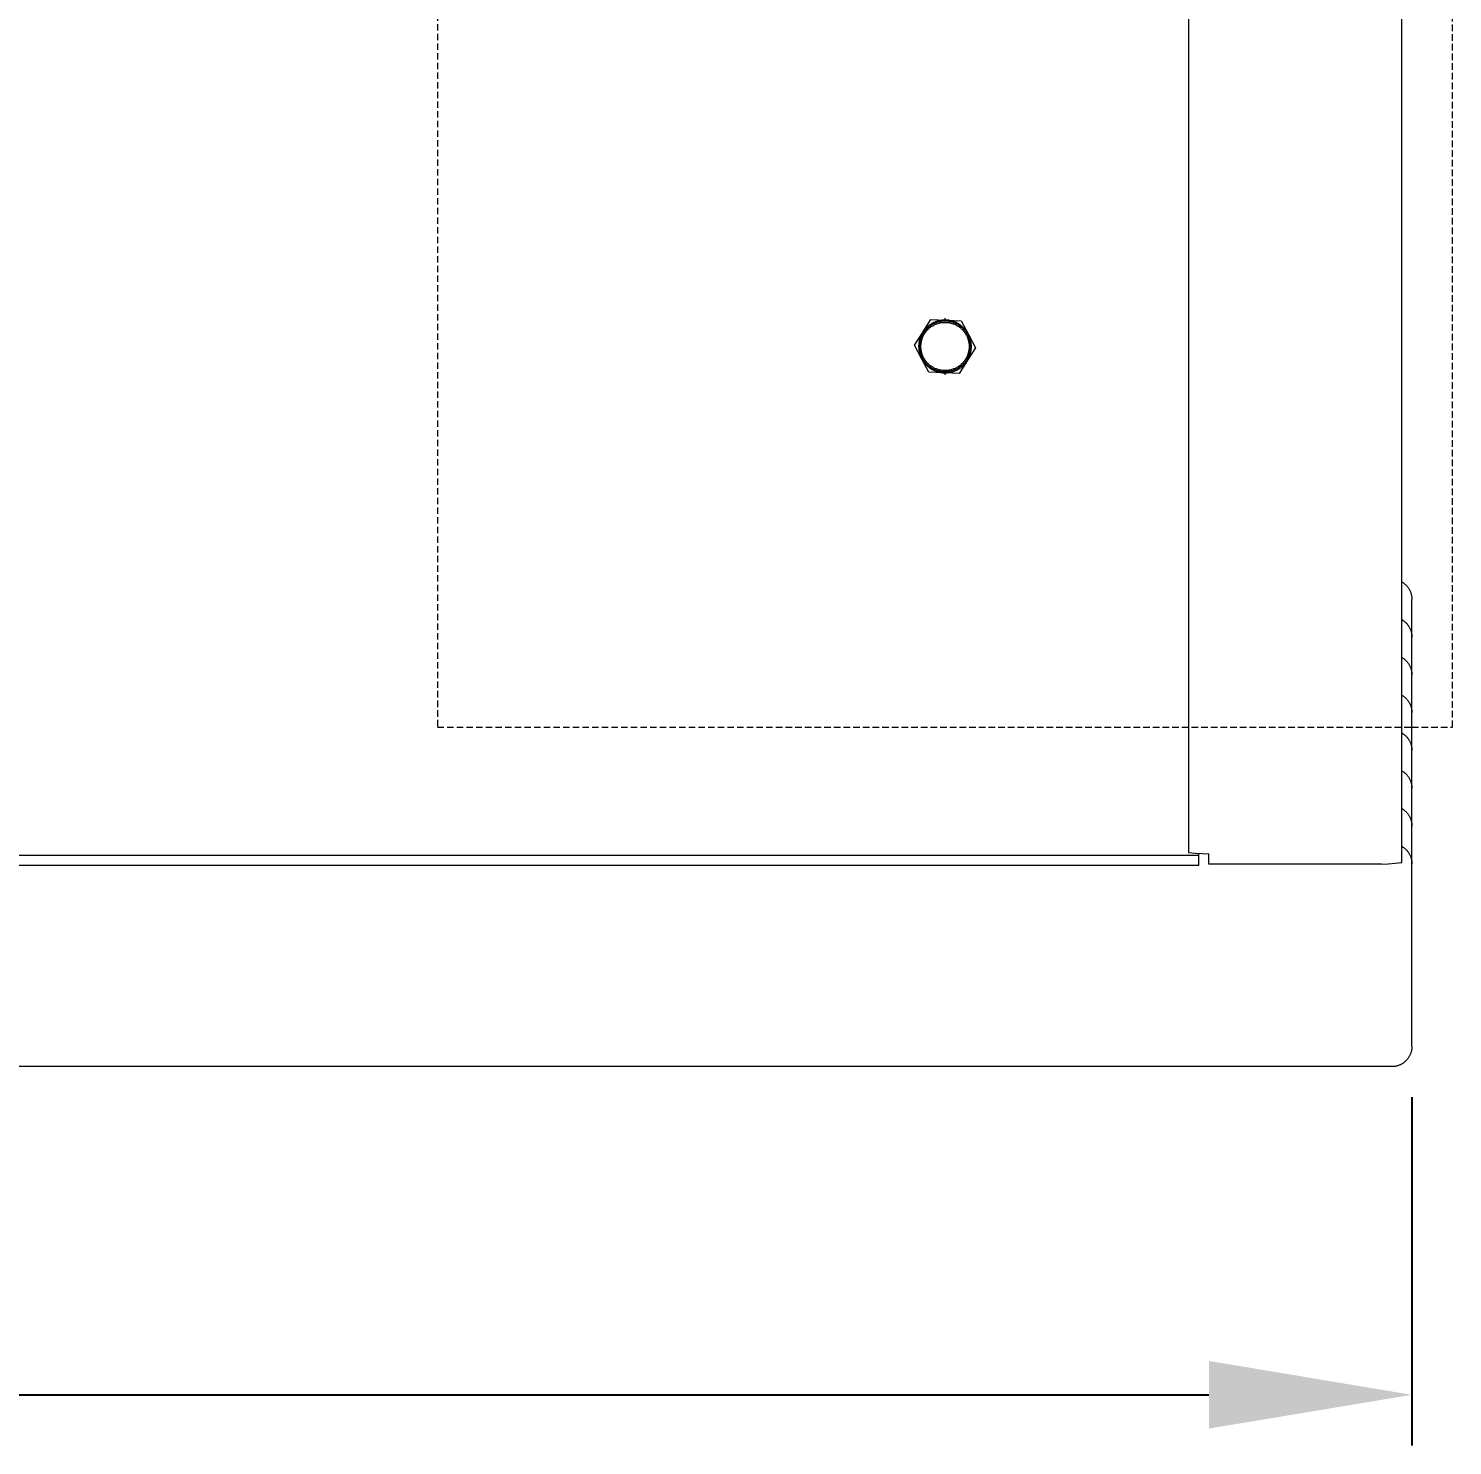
# Model space of a CAD drawing. Header units: millimetres. Extents: x -119 to 3638, y -51 to 1798.
# Drawn here: x 722.6 to 1003.2, y -51.4 to 227.8 of the extents above; entities that cross this region are included whole.
import ezdxf

# ---------------------------------------------------------------- set-up
doc = ezdxf.new("R2010")
doc.units = ezdxf.units.MM
doc.linetypes.add('HIDDEN', pattern=[1.905, 1.27, -0.635])
for name, color, linetype, lineweight in [('ZANO_R', 7, 'Continuous', 0), ('ZANO_R_przerywana', 7, 'HIDDEN', 0), ('ZANO_W', 1, 'Continuous', 0)]:
    doc.layers.add(name, color=color, linetype=linetype, lineweight=lineweight)
doc.styles.add('Arial', font='arial.ttf')
doc.styles.get("Standard").update_dxf_attribs({"font": 'ARIALUNI.TTF'})
doc.dimstyles.new('pl i ang', dxfattribs={"dimtxt": 50, "dimasz": 50, "dimexe": 1.25, "dimexo": 0.625, "dimgap": 10, "dimtad": 1, "dimtoh": 1, "dimtxsty": 'Standard', "dimcen": 2.5, "dimclrd": 1, "dimclre": 1, "dimclrt": 1, "dimadec": 0, "dimazin": 0, "dimtfac": 1, "dimtmove": 0, "dimatfit": 3, "dimfxl": 1, "dimarcsym": 1})

# ---------------------------------------------------------------- blocks, each defined once
blk = doc.blocks.new('*D389')
at = {"layer": 'ZANO_W', "color": 1, "lineweight": -2}
for p, q in [((-4.79, 17.22), (-4.79, -51.45)), ((995.21, 17.22), (995.21, -51.45)), ((35.21, -41.45), (955.21, -41.45))]:
    blk.add_line(p, q, dxfattribs=at)
at = {"layer": 'ZANO_W', "color": 1}
for points in [[(35.21, -34.78), (35.21, -48.11), (-4.79, -41.45)], [(955.21, -48.11), (955.21, -34.78), (995.21, -41.45)]]:
    blk.add_solid(points, dxfattribs=at)
at = {"layer": 'ZANO_W', "color": 1, "insert": (495.21, -11.02), "char_height": 40, "attachment_point": 5, "style": 'Arial'}
blk.add_mtext('1000', dxfattribs=at)

msp = doc.modelspace()

# ---------------------------------------------------------------- linework, layer by layer
at = {"layer": 'ZANO_R'}
for p, q in [((993.21, 63.42), (993.21, 466.88)), ((951.21, 464.88), (951.21, 65.42)), ((898.86, 167.99), (900.42, 170.46)), ((899.23, 168.49), (899.12, 168.36)), ((899.34, 168.62), (899.23, 168.49)), ((899.39, 168.37), (899.28, 168.24)), ((899.46, 168.75), (899.34, 168.62)), ((899.5, 168.5), (899.39, 168.37)), ((899.59, 168.88), (899.46, 168.75)), ((899.62, 168.62), (899.5, 168.5)), ((899.72, 169), (899.59, 168.88)), ((899.74, 168.74), (899.62, 168.62)), ((899.66, 168.3), (899.77, 168.42)), ((899.66, 168.3), (899.77, 168.42)), ((899.85, 169.11), (899.72, 169)), ((899.86, 168.86), (899.74, 168.74)), ((899.77, 168.42), (899.88, 168.53)), ((899.77, 168.42), (899.88, 168.53)), ((899.98, 169.22), (899.85, 169.11)), ((899.99, 168.97), (899.86, 168.86)), ((899.88, 168.53), (900, 168.65)), ((899.88, 168.53), (900, 168.65)), ((900.12, 169.33), (899.98, 169.22)), ((900.12, 169.08), (899.99, 168.97)), ((900, 168.65), (900.12, 168.76)), ((900, 168.65), (900.12, 168.76)), ((900.27, 169.43), (900.12, 169.33)), ((900.26, 169.18), (900.12, 169.08)), ((900.12, 168.76), (900.25, 168.86)), ((900.12, 168.76), (900.25, 168.86)), ((900.25, 168.86), (900.38, 168.96)), ((900.25, 168.86), (900.38, 168.96)), ((900.4, 169.28), (900.26, 169.18)), ((900.41, 169.53), (900.27, 169.43)), ((900.38, 168.96), (900.51, 169.06)), ((900.38, 168.96), (900.51, 169.06)), ((900.54, 169.37), (900.4, 169.28)), ((900.56, 169.62), (900.41, 169.53)), ((900.42, 170.46), (903.34, 170.35)), ((900.51, 169.06), (900.65, 169.15)), ((900.51, 169.06), (900.65, 169.15)), ((900.69, 169.46), (900.54, 169.37)), ((900.72, 169.71), (900.56, 169.62)), ((900.65, 169.15), (900.79, 169.23)), ((900.65, 169.15), (900.79, 169.23)), ((900.84, 169.55), (900.69, 169.46)), ((900.87, 169.79), (900.72, 169.71)), ((900.79, 169.23), (900.93, 169.31)), ((900.79, 169.23), (900.93, 169.31)), ((900.99, 169.63), (900.84, 169.55)), ((901.03, 169.87), (900.87, 169.79)), ((900.93, 169.31), (901.08, 169.39)), ((900.93, 169.31), (901.08, 169.39)), ((901.14, 169.7), (900.99, 169.63)), ((901.19, 169.94), (901.03, 169.87)), ((901.08, 169.39), (901.22, 169.46)), ((901.08, 169.39), (901.22, 169.46)), ((901.3, 169.77), (901.14, 169.7)), ((901.35, 170), (901.19, 169.94)), ((901.22, 169.46), (901.37, 169.53)), ((901.22, 169.46), (901.37, 169.53)), ((901.46, 169.83), (901.3, 169.77)), ((901.52, 170.06), (901.35, 170)), ((901.37, 169.53), (901.53, 169.59)), ((901.37, 169.53), (901.53, 169.59)), ((901.62, 169.89), (901.46, 169.83)), ((901.68, 170.12), (901.52, 170.06)), ((901.53, 169.59), (901.68, 169.64)), ((901.53, 169.59), (901.68, 169.64)), ((901.78, 169.94), (901.62, 169.89)), ((901.85, 170.17), (901.68, 170.12)), ((901.68, 169.64), (901.84, 169.69)), ((901.68, 169.64), (901.84, 169.69)), ((901.94, 169.98), (901.78, 169.94)), ((901.84, 169.69), (901.99, 169.74)), ((901.84, 169.69), (901.99, 169.74)), ((902.02, 170.21), (901.85, 170.17)), ((902.11, 170.02), (901.94, 169.98)), ((901.99, 169.74), (902.15, 169.78)), ((901.99, 169.74), (902.15, 169.78)), ((902.2, 170.25), (902.02, 170.21)), ((902.28, 170.06), (902.11, 170.02)), ((902.15, 169.78), (902.31, 169.81)), ((902.15, 169.78), (902.31, 169.81)), ((902.37, 170.28), (902.2, 170.25)), ((902.45, 170.09), (902.28, 170.06)), ((902.31, 169.81), (902.48, 169.84)), ((902.31, 169.81), (902.48, 169.84)), ((902.54, 170.3), (902.37, 170.28)), ((902.61, 170.11), (902.45, 170.09)), ((902.48, 169.84), (902.64, 169.86)), ((902.48, 169.84), (902.64, 169.86)), ((902.72, 170.32), (902.54, 170.3)), ((902.78, 170.13), (902.61, 170.11)), ((902.64, 169.86), (902.8, 169.88)), ((902.64, 169.86), (902.8, 169.88)), ((902.89, 170.34), (902.72, 170.32)), ((902.96, 170.14), (902.78, 170.13)), ((902.8, 169.88), (902.96, 169.89)), ((902.8, 169.88), (902.96, 169.89)), ((903.07, 170.35), (902.89, 170.34)), ((903.13, 170.15), (902.96, 170.14)), ((902.96, 169.89), (903.13, 169.9)), ((902.96, 169.89), (903.13, 169.9)), ((903.24, 170.35), (903.07, 170.35)), ((903.3, 170.15), (903.13, 170.15)), ((903.13, 169.9), (903.29, 169.9)), ((903.13, 169.9), (903.29, 169.9)), ((903.21, 170.35), (903.21, 170.75)), ((903.42, 170.34), (903.24, 170.35)), ((903.29, 169.9), (903.46, 169.89)), ((903.29, 169.9), (903.46, 169.89)), ((903.47, 170.14), (903.3, 170.15)), ((903.59, 170.33), (903.42, 170.34)), ((903.46, 169.89), (903.62, 169.88)), ((903.46, 169.89), (903.62, 169.88)), ((903.64, 170.13), (903.47, 170.14)), ((903.5, 170.34), (906.42, 170.22)), ((903.77, 170.32), (903.59, 170.33)), ((903.62, 169.88), (903.78, 169.86)), ((903.62, 169.88), (903.78, 169.86)), ((903.81, 170.11), (903.64, 170.13)), ((903.94, 170.3), (903.77, 170.32)), ((903.78, 169.86), (903.95, 169.84)), ((903.78, 169.86), (903.95, 169.84)), ((903.98, 170.09), (903.81, 170.11)), ((904.12, 170.27), (903.94, 170.3)), ((903.95, 169.84), (904.11, 169.81)), ((903.95, 169.84), (904.11, 169.81)), ((904.14, 170.06), (903.98, 170.09)), ((904.11, 169.81), (904.27, 169.78)), ((904.11, 169.81), (904.27, 169.78)), ((904.29, 170.23), (904.12, 170.27)), ((904.31, 170.02), (904.14, 170.06)), ((904.27, 169.78), (904.43, 169.74)), ((904.27, 169.78), (904.43, 169.74)), ((904.46, 170.19), (904.29, 170.23)), ((904.48, 169.98), (904.31, 170.02)), ((904.43, 169.74), (904.58, 169.69)), ((904.43, 169.74), (904.58, 169.69)), ((904.63, 170.15), (904.46, 170.19)), ((904.64, 169.94), (904.48, 169.98)), ((904.58, 169.69), (904.74, 169.64)), ((904.58, 169.69), (904.74, 169.64)), ((904.8, 170.1), (904.63, 170.15)), ((904.8, 169.89), (904.64, 169.94)), ((904.74, 169.64), (904.89, 169.59)), ((904.74, 169.64), (904.89, 169.59)), ((904.96, 170.04), (904.8, 170.1)), ((904.97, 169.83), (904.8, 169.89)), ((904.89, 169.59), (905.05, 169.53)), ((904.89, 169.59), (905.05, 169.53)), ((905.13, 169.98), (904.96, 170.04)), ((905.12, 169.77), (904.97, 169.83)), ((905.05, 169.53), (905.2, 169.46)), ((905.05, 169.53), (905.2, 169.46)), ((905.28, 169.7), (905.12, 169.77)), ((905.29, 169.91), (905.13, 169.98)), ((905.2, 169.46), (905.35, 169.39)), ((905.2, 169.46), (905.35, 169.39)), ((905.44, 169.63), (905.28, 169.7)), ((905.45, 169.84), (905.29, 169.91)), ((905.35, 169.39), (905.49, 169.31)), ((905.35, 169.39), (905.49, 169.31)), ((905.59, 169.55), (905.44, 169.63)), ((905.61, 169.76), (905.45, 169.84)), ((905.49, 169.31), (905.63, 169.23)), ((905.49, 169.31), (905.63, 169.23)), ((905.74, 169.46), (905.59, 169.55)), ((905.76, 169.68), (905.61, 169.76)), ((905.63, 169.23), (905.77, 169.15)), ((905.63, 169.23), (905.77, 169.15)), ((905.88, 169.37), (905.74, 169.46)), ((905.91, 169.59), (905.76, 169.68)), ((905.77, 169.15), (905.91, 169.06)), ((905.77, 169.15), (905.91, 169.06)), ((905.88, 169.37), (906.02, 169.28)), ((906.06, 169.5), (905.91, 169.59)), ((905.91, 169.06), (906.04, 168.96)), ((905.91, 169.06), (906.04, 168.96)), ((906.02, 169.28), (906.16, 169.18)), ((906.04, 168.96), (906.17, 168.86)), ((906.04, 168.96), (906.17, 168.86)), ((906.21, 169.4), (906.06, 169.5)), ((906.16, 169.18), (906.3, 169.08)), ((906.17, 168.86), (906.3, 168.76)), ((906.17, 168.86), (906.3, 168.76)), ((906.35, 169.29), (906.21, 169.4)), ((906.3, 169.08), (906.43, 168.97)), ((906.3, 168.76), (906.42, 168.65)), ((906.3, 168.76), (906.42, 168.65)), ((906.49, 169.18), (906.35, 169.29)), ((906.42, 170.22), (907.78, 167.64)), ((906.42, 168.65), (906.54, 168.53)), ((906.42, 168.65), (906.54, 168.53)), ((906.43, 168.97), (906.56, 168.86)), ((906.62, 169.07), (906.49, 169.18)), ((906.54, 168.53), (906.66, 168.42)), ((906.54, 168.53), (906.66, 168.42)), ((906.56, 168.86), (906.69, 168.74)), ((906.75, 168.95), (906.62, 169.07)), ((906.66, 168.42), (906.77, 168.3)), ((906.66, 168.42), (906.77, 168.3)), ((906.69, 168.74), (906.81, 168.62)), ((906.88, 168.83), (906.75, 168.95)), ((906.81, 168.62), (906.92, 168.5)), ((907, 168.71), (906.88, 168.83)), ((906.92, 168.5), (907.03, 168.37)), ((907.12, 168.58), (907, 168.71)), ((907.03, 168.37), (907.14, 168.24)), ((907.23, 168.44), (907.12, 168.58)), ((907.34, 168.3), (907.23, 168.44)), ((897.21, 165.39), (898.77, 167.86)), ((898.03, 165.62), (898.02, 165.44)), ((898.05, 165.79), (898.03, 165.62)), ((898.08, 165.97), (898.05, 165.79)), ((898.11, 166.14), (898.08, 165.97)), ((898.14, 166.31), (898.11, 166.14)), ((898.18, 166.48), (898.14, 166.31)), ((898.23, 166.65), (898.18, 166.48)), ((898.23, 165.57), (898.22, 165.4)), ((898.29, 166.82), (898.23, 166.65)), ((898.25, 165.74), (898.23, 165.57)), ((898.27, 165.91), (898.25, 165.74)), ((898.3, 166.08), (898.27, 165.91)), ((898.35, 166.98), (898.29, 166.82)), ((898.33, 166.25), (898.3, 166.08)), ((898.37, 166.41), (898.33, 166.25)), ((898.41, 167.15), (898.35, 166.98)), ((898.42, 166.58), (898.37, 166.41)), ((898.48, 167.31), (898.41, 167.15)), ((898.47, 166.74), (898.42, 166.58)), ((898.53, 166.9), (898.47, 166.74)), ((898.47, 165.47), (898.49, 165.64)), ((898.47, 165.47), (898.49, 165.64)), ((898.56, 167.47), (898.48, 167.31)), ((898.49, 165.64), (898.51, 165.8)), ((898.49, 165.64), (898.51, 165.8)), ((898.51, 165.8), (898.53, 165.96)), ((898.51, 165.8), (898.53, 165.96)), ((898.59, 167.06), (898.53, 166.9)), ((898.53, 165.96), (898.56, 166.12)), ((898.53, 165.96), (898.56, 166.12)), ((898.64, 167.62), (898.56, 167.47)), ((898.56, 166.12), (898.6, 166.28)), ((898.56, 166.12), (898.6, 166.28)), ((898.66, 167.22), (898.59, 167.06)), ((898.6, 166.28), (898.64, 166.44)), ((898.6, 166.28), (898.64, 166.44)), ((898.72, 167.77), (898.64, 167.62)), ((898.64, 166.44), (898.69, 166.6)), ((898.64, 166.44), (898.69, 166.6)), ((898.73, 167.37), (898.66, 167.22)), ((898.69, 166.6), (898.74, 166.75)), ((898.69, 166.6), (898.74, 166.75)), ((898.81, 167.92), (898.72, 167.77)), ((898.81, 167.52), (898.73, 167.37)), ((898.74, 166.75), (898.8, 166.91)), ((898.74, 166.75), (898.8, 166.91)), ((898.8, 166.91), (898.86, 167.06)), ((898.8, 166.91), (898.86, 167.06)), ((898.91, 168.07), (898.81, 167.92)), ((898.89, 167.67), (898.81, 167.52)), ((898.86, 167.06), (898.93, 167.21)), ((898.86, 167.06), (898.93, 167.21)), ((898.98, 167.82), (898.89, 167.67)), ((899.01, 168.22), (898.91, 168.07)), ((898.93, 167.21), (899, 167.35)), ((898.93, 167.21), (899, 167.35)), ((899.08, 167.96), (898.98, 167.82)), ((899, 167.35), (899.08, 167.5)), ((899, 167.35), (899.08, 167.5)), ((899.12, 168.36), (899.01, 168.22)), ((899.18, 168.1), (899.08, 167.96)), ((899.08, 167.5), (899.17, 167.64)), ((899.08, 167.5), (899.17, 167.64)), ((899.17, 167.64), (899.26, 167.78)), ((899.17, 167.64), (899.26, 167.78)), ((899.28, 168.24), (899.18, 168.1)), ((899.26, 167.78), (899.35, 167.91)), ((899.26, 167.78), (899.35, 167.91)), ((899.35, 167.91), (899.45, 168.04)), ((899.35, 167.91), (899.45, 168.04)), ((899.45, 168.04), (899.55, 168.17)), ((899.45, 168.04), (899.55, 168.17)), ((899.55, 168.17), (899.66, 168.3)), ((899.55, 168.17), (899.66, 168.3)), ((906.77, 168.3), (906.87, 168.17)), ((906.77, 168.3), (906.87, 168.17)), ((906.87, 168.17), (906.97, 168.04)), ((906.87, 168.17), (906.97, 168.04)), ((906.97, 168.04), (907.07, 167.91)), ((906.97, 168.04), (907.07, 167.91)), ((907.07, 167.91), (907.17, 167.78)), ((907.07, 167.91), (907.17, 167.78)), ((907.14, 168.24), (907.25, 168.1)), ((907.17, 167.78), (907.25, 167.64)), ((907.17, 167.78), (907.25, 167.64)), ((907.25, 168.1), (907.34, 167.96)), ((907.25, 167.64), (907.34, 167.5)), ((907.25, 167.64), (907.34, 167.5)), ((907.45, 168.16), (907.34, 168.3)), ((907.34, 167.96), (907.44, 167.82)), ((907.34, 167.5), (907.42, 167.35)), ((907.34, 167.5), (907.42, 167.35)), ((907.42, 167.35), (907.49, 167.21)), ((907.42, 167.35), (907.49, 167.21)), ((907.44, 167.82), (907.53, 167.67)), ((907.55, 168.02), (907.45, 168.16)), ((907.49, 167.21), (907.56, 167.06)), ((907.49, 167.21), (907.56, 167.06)), ((907.53, 167.67), (907.61, 167.52)), ((907.64, 167.87), (907.55, 168.02)), ((907.56, 167.06), (907.62, 166.91)), ((907.56, 167.06), (907.62, 166.91)), ((907.61, 167.52), (907.69, 167.37)), ((907.62, 166.91), (907.68, 166.75)), ((907.62, 166.91), (907.68, 166.75)), ((907.73, 167.72), (907.64, 167.87)), ((907.68, 166.75), (907.73, 166.6)), ((907.68, 166.75), (907.73, 166.6)), ((907.69, 167.37), (907.76, 167.22)), ((907.81, 167.57), (907.73, 167.72)), ((907.73, 166.6), (907.78, 166.44)), ((907.73, 166.6), (907.78, 166.44)), ((907.76, 167.22), (907.83, 167.06)), ((907.78, 166.44), (907.82, 166.28)), ((907.78, 166.44), (907.82, 166.28)), ((907.89, 167.41), (907.81, 167.57)), ((907.82, 166.28), (907.86, 166.12)), ((907.82, 166.28), (907.86, 166.12)), ((907.83, 167.06), (907.89, 166.9)), ((907.85, 167.49), (909.21, 164.91)), ((907.86, 166.12), (907.89, 165.96)), ((907.86, 166.12), (907.89, 165.96)), ((907.97, 167.25), (907.89, 167.41)), ((907.89, 166.9), (907.95, 166.74)), ((907.89, 165.96), (907.92, 165.8)), ((907.89, 165.96), (907.92, 165.8)), ((907.92, 165.8), (907.94, 165.64)), ((907.92, 165.8), (907.94, 165.64)), ((907.94, 165.64), (907.95, 165.47)), ((907.94, 165.64), (907.95, 165.47)), ((907.95, 166.74), (908, 166.58)), ((908.04, 167.09), (907.97, 167.25)), ((908, 166.58), (908.05, 166.41)), ((908.1, 166.92), (908.04, 167.09)), ((908.05, 166.41), (908.09, 166.25)), ((908.09, 166.25), (908.12, 166.08)), ((908.16, 166.76), (908.1, 166.92)), ((908.12, 166.08), (908.15, 165.91)), ((908.15, 165.91), (908.17, 165.74)), ((908.21, 166.59), (908.16, 166.76)), ((908.17, 165.74), (908.19, 165.57)), ((908.19, 165.57), (908.2, 165.4)), ((908.25, 166.42), (908.21, 166.59)), ((908.29, 166.25), (908.25, 166.42)), ((908.33, 166.08), (908.29, 166.25)), ((908.36, 165.9), (908.33, 166.08)), ((908.38, 165.73), (908.36, 165.9)), ((908.39, 165.55), (908.38, 165.73)), ((908.41, 165.38), (908.39, 165.55)), ((898.57, 162.8), (897.21, 165.39)), ((898.02, 165.44), (898.01, 165.27)), ((898.01, 165.27), (898.01, 165.09)), ((898.01, 165.09), (898.02, 164.92)), ((898.02, 164.92), (898.03, 164.74)), ((898.03, 164.74), (898.04, 164.57)), ((898.04, 164.57), (898.07, 164.39)), ((898.07, 164.39), (898.09, 164.22)), ((898.09, 164.22), (898.13, 164.05)), ((898.13, 164.05), (898.17, 163.87)), ((898.17, 163.87), (898.21, 163.71)), ((898.22, 165.4), (898.21, 165.23)), ((898.21, 165.23), (898.21, 165.06)), ((898.21, 165.06), (898.22, 164.89)), ((898.21, 163.71), (898.27, 163.54)), ((898.22, 164.89), (898.23, 164.72)), ((898.23, 164.72), (898.25, 164.55)), ((898.25, 164.55), (898.27, 164.38)), ((898.27, 164.38), (898.3, 164.21)), ((898.27, 163.54), (898.32, 163.37)), ((898.3, 164.21), (898.33, 164.05)), ((898.32, 163.37), (898.39, 163.21)), ((898.33, 164.05), (898.37, 163.88)), ((898.37, 163.88), (898.42, 163.72)), ((898.39, 163.21), (898.45, 163.05)), ((898.42, 163.72), (898.47, 163.55)), ((898.45, 163.05), (898.53, 162.89)), ((898.46, 165.31), (898.47, 165.47)), ((898.46, 165.31), (898.47, 165.47)), ((898.46, 165.15), (898.46, 165.31)), ((898.46, 165.15), (898.46, 165.31)), ((898.46, 164.98), (898.46, 165.15)), ((898.46, 164.98), (898.46, 165.15)), ((898.47, 164.82), (898.46, 164.98)), ((898.47, 164.82), (898.46, 164.98)), ((898.49, 164.66), (898.47, 164.82)), ((898.49, 164.66), (898.47, 164.82)), ((898.47, 163.55), (898.53, 163.39)), ((898.51, 164.49), (898.49, 164.66)), ((898.51, 164.49), (898.49, 164.66)), ((898.53, 164.33), (898.51, 164.49)), ((898.53, 164.33), (898.51, 164.49)), ((898.56, 164.17), (898.53, 164.33)), ((898.56, 164.17), (898.53, 164.33)), ((898.53, 163.39), (898.59, 163.23)), ((898.53, 162.89), (898.61, 162.73)), ((898.6, 164.01), (898.56, 164.17)), ((898.6, 164.01), (898.56, 164.17)), ((898.59, 163.23), (898.66, 163.08)), ((898.64, 163.85), (898.6, 164.01)), ((898.64, 163.85), (898.6, 164.01)), ((898.69, 163.7), (898.64, 163.85)), ((898.69, 163.7), (898.64, 163.85)), ((898.66, 163.08), (898.73, 162.92)), ((898.74, 163.54), (898.69, 163.7)), ((898.74, 163.54), (898.69, 163.7)), ((898.73, 162.92), (898.81, 162.77)), ((898.8, 163.39), (898.74, 163.54)), ((898.8, 163.39), (898.74, 163.54)), ((898.86, 163.24), (898.8, 163.39)), ((898.86, 163.24), (898.8, 163.39)), ((898.81, 162.77), (898.89, 162.62)), ((898.93, 163.09), (898.86, 163.24)), ((898.93, 163.09), (898.86, 163.24)), ((899, 162.94), (898.93, 163.09)), ((899, 162.94), (898.93, 163.09)), ((899.08, 162.8), (899, 162.94)), ((899.08, 162.8), (899, 162.94)), ((899.17, 162.65), (899.08, 162.8)), ((899.17, 162.65), (899.08, 162.8)), ((907.34, 162.8), (907.25, 162.65)), ((907.34, 162.8), (907.25, 162.65)), ((907.42, 162.94), (907.34, 162.8)), ((907.42, 162.94), (907.34, 162.8)), ((907.49, 163.09), (907.42, 162.94)), ((907.49, 163.09), (907.42, 162.94)), ((907.56, 163.24), (907.49, 163.09)), ((907.56, 163.24), (907.49, 163.09)), ((907.61, 162.77), (907.53, 162.62)), ((907.62, 163.39), (907.56, 163.24)), ((907.62, 163.39), (907.56, 163.24)), ((907.69, 162.92), (907.61, 162.77)), ((907.68, 163.54), (907.62, 163.39)), ((907.68, 163.54), (907.62, 163.39)), ((909.21, 164.91), (907.65, 162.44)), ((907.73, 163.7), (907.68, 163.54)), ((907.73, 163.7), (907.68, 163.54)), ((907.76, 163.08), (907.69, 162.92)), ((907.78, 163.85), (907.73, 163.7)), ((907.78, 163.85), (907.73, 163.7)), ((907.83, 163.23), (907.76, 163.08)), ((907.82, 164.01), (907.78, 163.85)), ((907.82, 164.01), (907.78, 163.85)), ((907.78, 162.67), (907.86, 162.83)), ((907.86, 164.17), (907.82, 164.01)), ((907.86, 164.17), (907.82, 164.01)), ((907.89, 163.39), (907.83, 163.23)), ((907.89, 164.33), (907.86, 164.17)), ((907.89, 164.33), (907.86, 164.17)), ((907.86, 162.83), (907.94, 162.99)), ((907.92, 164.49), (907.89, 164.33)), ((907.92, 164.49), (907.89, 164.33)), ((907.95, 163.55), (907.89, 163.39)), ((907.94, 164.66), (907.92, 164.49)), ((907.94, 164.66), (907.92, 164.49)), ((907.95, 164.82), (907.94, 164.66)), ((907.95, 164.82), (907.94, 164.66)), ((907.94, 162.99), (908.01, 163.15)), ((907.95, 165.47), (907.96, 165.31)), ((907.95, 165.47), (907.96, 165.31)), ((907.96, 164.98), (907.95, 164.82)), ((907.96, 164.98), (907.95, 164.82)), ((908, 163.72), (907.95, 163.55)), ((907.96, 165.31), (907.96, 165.15)), ((907.96, 165.31), (907.96, 165.15)), ((907.96, 165.15), (907.96, 164.98)), ((907.96, 165.15), (907.96, 164.98)), ((908.05, 163.88), (908, 163.72)), ((908.01, 163.15), (908.08, 163.31)), ((908.09, 164.05), (908.05, 163.88)), ((908.08, 163.31), (908.13, 163.48)), ((908.12, 164.21), (908.09, 164.05)), ((908.15, 164.38), (908.12, 164.21)), ((908.13, 163.48), (908.19, 163.64)), ((908.17, 164.55), (908.15, 164.38)), ((908.19, 164.72), (908.17, 164.55)), ((908.2, 164.89), (908.19, 164.72)), ((908.19, 163.64), (908.24, 163.81)), ((908.2, 165.4), (908.21, 165.23)), ((908.21, 165.06), (908.2, 164.89)), ((908.21, 165.23), (908.21, 165.06)), ((908.24, 163.81), (908.28, 163.98)), ((908.28, 163.98), (908.32, 164.16)), ((908.32, 164.16), (908.35, 164.33)), ((908.35, 164.33), (908.37, 164.5)), ((908.37, 164.5), (908.39, 164.68)), ((908.39, 164.68), (908.4, 164.85)), ((908.4, 164.85), (908.41, 165.03)), ((908.41, 165.2), (908.41, 165.38)), ((908.41, 165.03), (908.41, 165.2)), ((898.61, 162.73), (898.69, 162.58)), ((900, 160.07), (898.64, 162.66)), ((898.69, 162.58), (898.78, 162.42)), ((898.78, 162.42), (898.88, 162.28)), ((898.88, 162.28), (898.97, 162.13)), ((898.89, 162.62), (898.98, 162.48)), ((898.97, 162.13), (899.08, 161.99)), ((898.98, 162.48), (899.08, 162.33)), ((899.08, 162.33), (899.18, 162.19)), ((899.08, 161.99), (899.19, 161.85)), ((899.26, 162.52), (899.17, 162.65)), ((899.26, 162.52), (899.17, 162.65)), ((899.18, 162.19), (899.28, 162.06)), ((899.19, 161.85), (899.3, 161.72)), ((899.35, 162.38), (899.26, 162.52)), ((899.35, 162.38), (899.26, 162.52)), ((899.28, 162.06), (899.39, 161.93)), ((899.3, 161.72), (899.42, 161.59)), ((899.45, 162.25), (899.35, 162.38)), ((899.45, 162.25), (899.35, 162.38)), ((899.39, 161.93), (899.5, 161.8)), ((899.42, 161.59), (899.54, 161.46)), ((899.55, 162.12), (899.45, 162.25)), ((899.55, 162.12), (899.45, 162.25)), ((899.5, 161.8), (899.61, 161.67)), ((899.54, 161.46), (899.67, 161.34)), ((899.66, 162), (899.55, 162.12)), ((899.66, 162), (899.55, 162.12)), ((899.61, 161.67), (899.74, 161.55)), ((899.77, 161.88), (899.66, 162)), ((899.77, 161.88), (899.66, 162)), ((899.67, 161.34), (899.8, 161.22)), ((899.74, 161.55), (899.86, 161.44)), ((899.88, 161.76), (899.77, 161.88)), ((899.88, 161.76), (899.77, 161.88)), ((899.8, 161.22), (899.93, 161.11)), ((899.86, 161.44), (899.99, 161.32)), ((900, 161.65), (899.88, 161.76)), ((900, 161.65), (899.88, 161.76)), ((899.93, 161.11), (900.07, 161)), ((899.99, 161.32), (900.12, 161.22)), ((900.12, 161.54), (900, 161.65)), ((900.12, 161.54), (900, 161.65)), ((902.92, 159.95), (900, 160.07)), ((900.07, 161), (900.21, 160.9)), ((900.25, 161.43), (900.12, 161.54)), ((900.25, 161.43), (900.12, 161.54)), ((900.12, 161.22), (900.26, 161.11)), ((900.21, 160.9), (900.36, 160.8)), ((900.38, 161.33), (900.25, 161.43)), ((900.38, 161.33), (900.25, 161.43)), ((900.26, 161.11), (900.4, 161.01)), ((900.36, 160.8), (900.51, 160.71)), ((900.51, 161.24), (900.38, 161.33)), ((900.51, 161.24), (900.38, 161.33)), ((900.4, 161.01), (900.54, 160.92)), ((900.65, 161.15), (900.51, 161.24)), ((900.65, 161.15), (900.51, 161.24)), ((900.51, 160.71), (900.66, 160.62)), ((900.69, 160.83), (900.54, 160.92)), ((900.79, 161.06), (900.65, 161.15)), ((900.79, 161.06), (900.65, 161.15)), ((900.66, 160.62), (900.81, 160.53)), ((900.83, 160.75), (900.69, 160.83)), ((900.93, 160.98), (900.79, 161.06)), ((900.93, 160.98), (900.79, 161.06)), ((900.81, 160.53), (900.97, 160.45)), ((900.99, 160.67), (900.83, 160.75)), ((901.08, 160.9), (900.93, 160.98)), ((901.08, 160.9), (900.93, 160.98)), ((900.97, 160.45), (901.13, 160.38)), ((901.14, 160.6), (900.99, 160.67)), ((901.22, 160.83), (901.08, 160.9)), ((901.22, 160.83), (901.08, 160.9)), ((901.13, 160.38), (901.29, 160.31)), ((901.3, 160.53), (901.14, 160.6)), ((901.37, 160.77), (901.22, 160.83)), ((901.37, 160.77), (901.22, 160.83)), ((901.29, 160.31), (901.46, 160.25)), ((901.46, 160.47), (901.3, 160.53)), ((901.53, 160.71), (901.37, 160.77)), ((901.53, 160.71), (901.37, 160.77)), ((901.62, 160.41), (901.46, 160.47)), ((901.46, 160.25), (901.62, 160.2)), ((901.68, 160.65), (901.53, 160.71)), ((901.68, 160.65), (901.53, 160.71)), ((901.78, 160.36), (901.62, 160.41)), ((901.62, 160.2), (901.79, 160.14)), ((901.84, 160.6), (901.68, 160.65)), ((901.84, 160.6), (901.68, 160.65)), ((901.94, 160.31), (901.78, 160.36)), ((901.79, 160.14), (901.96, 160.1)), ((901.99, 160.56), (901.84, 160.6)), ((901.99, 160.56), (901.84, 160.6)), ((902.11, 160.27), (901.94, 160.31)), ((901.96, 160.1), (902.13, 160.06)), ((902.15, 160.52), (901.99, 160.56)), ((902.15, 160.52), (901.99, 160.56)), ((902.28, 160.24), (902.11, 160.27)), ((902.13, 160.06), (902.3, 160.03)), ((902.31, 160.48), (902.15, 160.52)), ((902.31, 160.48), (902.15, 160.52)), ((902.44, 160.21), (902.28, 160.24)), ((902.3, 160.03), (902.48, 160)), ((902.48, 160.45), (902.31, 160.48)), ((902.48, 160.45), (902.31, 160.48)), ((902.61, 160.18), (902.44, 160.21)), ((902.64, 160.43), (902.48, 160.45)), ((902.64, 160.43), (902.48, 160.45)), ((902.48, 160), (902.65, 159.98)), ((902.78, 160.17), (902.61, 160.18)), ((902.8, 160.41), (902.64, 160.43)), ((902.8, 160.41), (902.64, 160.43)), ((902.65, 159.98), (902.83, 159.96)), ((902.95, 160.15), (902.78, 160.17)), ((902.96, 160.4), (902.8, 160.41)), ((902.96, 160.4), (902.8, 160.41)), ((902.83, 159.96), (903, 159.95)), ((903.12, 160.15), (902.95, 160.15)), ((903.13, 160.4), (902.96, 160.4)), ((903.13, 160.4), (902.96, 160.4)), ((903, 159.95), (903.18, 159.95)), ((906, 159.83), (903.08, 159.95)), ((903.3, 160.15), (903.12, 160.15)), ((903.29, 160.4), (903.13, 160.4)), ((903.29, 160.4), (903.13, 160.4)), ((903.18, 159.95), (903.35, 159.95)), ((903.21, 159.55), (903.21, 159.94)), ((903.46, 160.4), (903.29, 160.4)), ((903.46, 160.4), (903.29, 160.4)), ((903.47, 160.15), (903.3, 160.15)), ((903.35, 159.95), (903.53, 159.96)), ((903.62, 160.41), (903.46, 160.4)), ((903.62, 160.41), (903.46, 160.4)), ((903.64, 160.17), (903.47, 160.15)), ((903.53, 159.96), (903.7, 159.97)), ((903.78, 160.43), (903.62, 160.41)), ((903.78, 160.43), (903.62, 160.41)), ((903.81, 160.18), (903.64, 160.17)), ((903.7, 159.97), (903.88, 159.99)), ((903.95, 160.45), (903.78, 160.43)), ((903.95, 160.45), (903.78, 160.43)), ((903.98, 160.21), (903.81, 160.18)), ((903.88, 159.99), (904.05, 160.02)), ((904.11, 160.48), (903.95, 160.45)), ((904.11, 160.48), (903.95, 160.45)), ((904.14, 160.24), (903.98, 160.21)), ((904.05, 160.02), (904.23, 160.05)), ((904.27, 160.52), (904.11, 160.48)), ((904.27, 160.52), (904.11, 160.48)), ((904.31, 160.27), (904.14, 160.24)), ((904.23, 160.05), (904.4, 160.08)), ((904.43, 160.56), (904.27, 160.52)), ((904.43, 160.56), (904.27, 160.52)), ((904.48, 160.31), (904.31, 160.27)), ((904.4, 160.08), (904.57, 160.13)), ((904.58, 160.6), (904.43, 160.56)), ((904.58, 160.6), (904.43, 160.56)), ((904.64, 160.36), (904.48, 160.31)), ((904.57, 160.13), (904.74, 160.18)), ((904.74, 160.65), (904.58, 160.6)), ((904.74, 160.65), (904.58, 160.6)), ((904.8, 160.41), (904.64, 160.36)), ((904.89, 160.71), (904.74, 160.65)), ((904.89, 160.71), (904.74, 160.65)), ((904.74, 160.18), (904.9, 160.23)), ((904.96, 160.47), (904.8, 160.41)), ((905.05, 160.77), (904.89, 160.71)), ((905.05, 160.77), (904.89, 160.71)), ((904.9, 160.23), (905.07, 160.29)), ((905.12, 160.53), (904.96, 160.47)), ((905.2, 160.83), (905.05, 160.77)), ((905.2, 160.83), (905.05, 160.77)), ((905.07, 160.29), (905.23, 160.36)), ((905.28, 160.6), (905.12, 160.53)), ((905.35, 160.9), (905.2, 160.83)), ((905.35, 160.9), (905.2, 160.83)), ((905.23, 160.36), (905.39, 160.43)), ((905.43, 160.67), (905.28, 160.6)), ((905.49, 160.98), (905.35, 160.9)), ((905.49, 160.98), (905.35, 160.9)), ((905.39, 160.43), (905.55, 160.5)), ((905.59, 160.75), (905.43, 160.67)), ((905.63, 161.06), (905.49, 160.98)), ((905.63, 161.06), (905.49, 160.98)), ((905.55, 160.5), (905.71, 160.59)), ((905.73, 160.83), (905.59, 160.75)), ((905.77, 161.15), (905.63, 161.06)), ((905.77, 161.15), (905.63, 161.06)), ((905.71, 160.59), (905.86, 160.67)), ((905.88, 160.92), (905.73, 160.83)), ((905.91, 161.24), (905.77, 161.15)), ((905.91, 161.24), (905.77, 161.15)), ((905.86, 160.67), (906.01, 160.76)), ((906.02, 161.01), (905.88, 160.92)), ((906.04, 161.33), (905.91, 161.24)), ((906.04, 161.33), (905.91, 161.24)), ((907.56, 162.3), (906, 159.83)), ((906.01, 160.76), (906.15, 160.86)), ((906.16, 161.11), (906.02, 161.01)), ((906.17, 161.43), (906.04, 161.33)), ((906.17, 161.43), (906.04, 161.33)), ((906.15, 160.86), (906.3, 160.96)), ((906.3, 161.22), (906.16, 161.11)), ((906.3, 161.54), (906.17, 161.43)), ((906.3, 161.54), (906.17, 161.43)), ((906.42, 161.65), (906.3, 161.54)), ((906.42, 161.65), (906.3, 161.54)), ((906.43, 161.32), (906.3, 161.22)), ((906.3, 160.96), (906.44, 161.07)), ((906.54, 161.76), (906.42, 161.65)), ((906.54, 161.76), (906.42, 161.65)), ((906.56, 161.44), (906.43, 161.32)), ((906.44, 161.07), (906.57, 161.18)), ((906.66, 161.88), (906.54, 161.76)), ((906.66, 161.88), (906.54, 161.76)), ((906.68, 161.55), (906.56, 161.44)), ((906.57, 161.18), (906.71, 161.3)), ((906.77, 162), (906.66, 161.88)), ((906.77, 162), (906.66, 161.88)), ((906.81, 161.67), (906.68, 161.55)), ((906.71, 161.3), (906.83, 161.42)), ((906.87, 162.12), (906.77, 162)), ((906.87, 162.12), (906.77, 162)), ((906.92, 161.8), (906.81, 161.67)), ((906.83, 161.42), (906.96, 161.54)), ((906.97, 162.25), (906.87, 162.12)), ((906.97, 162.25), (906.87, 162.12)), ((907.03, 161.93), (906.92, 161.8)), ((906.96, 161.54), (907.08, 161.67)), ((907.07, 162.38), (906.97, 162.25)), ((907.07, 162.38), (906.97, 162.25)), ((907.14, 162.06), (907.03, 161.93)), ((907.17, 162.52), (907.07, 162.38)), ((907.17, 162.52), (907.07, 162.38)), ((907.08, 161.67), (907.19, 161.8)), ((907.25, 162.19), (907.14, 162.06)), ((907.25, 162.65), (907.17, 162.52)), ((907.25, 162.65), (907.17, 162.52)), ((907.19, 161.8), (907.3, 161.94)), ((907.34, 162.33), (907.25, 162.19)), ((907.3, 161.94), (907.41, 162.08)), ((907.44, 162.48), (907.34, 162.33)), ((907.41, 162.08), (907.51, 162.22)), ((907.53, 162.62), (907.44, 162.48)), ((907.51, 162.22), (907.61, 162.37)), ((907.61, 162.37), (907.7, 162.52)), ((907.7, 162.52), (907.78, 162.67)), ((993.21, 118.77), (993.33, 118.69)), ((993.33, 118.69), (993.45, 118.62)), ((993.45, 118.62), (993.56, 118.54)), ((993.56, 118.54), (993.67, 118.45)), ((993.67, 118.45), (993.78, 118.37)), ((993.78, 118.37), (993.89, 118.27)), ((993.89, 118.27), (993.99, 118.18)), ((993.99, 118.18), (994.09, 118.08)), ((994.09, 118.08), (994.18, 117.98)), ((994.18, 117.98), (994.27, 117.87)), ((994.27, 117.87), (994.36, 117.76)), ((994.36, 117.76), (994.45, 117.65)), ((994.45, 117.65), (994.53, 117.54)), ((994.53, 117.54), (994.6, 117.42)), ((994.6, 117.42), (994.67, 117.3)), ((994.67, 117.3), (994.74, 117.18)), ((994.74, 117.18), (994.81, 117.06)), ((994.81, 117.06), (994.86, 116.93)), ((994.86, 116.93), (994.92, 116.8)), ((994.92, 116.8), (994.97, 116.67)), ((994.97, 116.67), (995.01, 116.54)), ((995.01, 116.54), (995.06, 116.4)), ((995.06, 116.4), (995.09, 116.27)), ((995.09, 116.27), (995.12, 116.13)), ((995.12, 116.13), (995.15, 116)), ((995.15, 116), (995.17, 115.86)), ((995.17, 115.86), (995.19, 115.72)), ((995.19, 115.72), (995.2, 115.58)), ((995.2, 115.58), (995.21, 115.44)), ((995.21, 115.44), (995.21, 115.3)), ((995.21, 111.05), (995.21, 115.3)), ((993.21, 111.32), (993.33, 111.25)), ((993.33, 111.25), (993.45, 111.17)), ((993.45, 111.17), (993.56, 111.09)), ((993.56, 111.09), (993.67, 111.01)), ((993.67, 111.01), (993.78, 110.92)), ((993.78, 110.92), (993.89, 110.83)), ((993.89, 110.83), (993.99, 110.73)), ((993.99, 110.73), (994.09, 110.64)), ((994.09, 110.64), (994.18, 110.53)), ((994.18, 110.53), (994.27, 110.43)), ((994.27, 110.43), (994.36, 110.32)), ((994.36, 110.32), (994.45, 110.21)), ((994.45, 110.21), (994.53, 110.09)), ((994.53, 110.09), (994.6, 109.98)), ((994.6, 109.98), (994.67, 109.86)), ((994.67, 109.86), (994.74, 109.73)), ((994.74, 109.73), (994.81, 109.61)), ((994.81, 109.61), (994.86, 109.48)), ((994.86, 109.48), (994.92, 109.35)), ((995.21, 107.86), (995.21, 111.05)), ((994.92, 109.35), (994.97, 109.22)), ((994.97, 109.22), (995.01, 109.09)), ((995.01, 109.09), (995.06, 108.96)), ((995.06, 108.96), (995.09, 108.82)), ((995.09, 108.82), (995.12, 108.69)), ((995.12, 108.69), (995.15, 108.55)), ((995.15, 108.55), (995.17, 108.41)), ((995.17, 108.41), (995.19, 108.27)), ((995.19, 108.27), (995.2, 108.14)), ((995.2, 108.14), (995.21, 108)), ((995.21, 108), (995.21, 107.86)), ((995.21, 103.6), (995.21, 107.86)), ((993.21, 103.88), (993.33, 103.8)), ((993.33, 103.8), (993.45, 103.73)), ((993.45, 103.73), (993.56, 103.65)), ((993.56, 103.65), (993.67, 103.56)), ((993.67, 103.56), (993.78, 103.48)), ((993.78, 103.48), (993.89, 103.38)), ((993.89, 103.38), (993.99, 103.29)), ((993.99, 103.29), (994.09, 103.19)), ((994.09, 103.19), (994.18, 103.09)), ((994.18, 103.09), (994.27, 102.98)), ((994.27, 102.98), (994.36, 102.87)), ((994.36, 102.87), (994.45, 102.76)), ((994.45, 102.76), (994.53, 102.65)), ((994.53, 102.65), (994.6, 102.53)), ((994.6, 102.53), (994.67, 102.41)), ((994.67, 102.41), (994.74, 102.29)), ((994.74, 102.29), (994.81, 102.16)), ((994.81, 102.16), (994.86, 102.04)), ((994.86, 102.04), (994.92, 101.91)), ((994.92, 101.91), (994.97, 101.78)), ((994.97, 101.78), (995.01, 101.65)), ((995.01, 101.65), (995.06, 101.51)), ((995.06, 101.51), (995.09, 101.38)), ((995.09, 101.38), (995.12, 101.24)), ((995.12, 101.24), (995.15, 101.11)), ((995.15, 101.11), (995.17, 100.97)), ((995.21, 100.41), (995.21, 103.6)), ((995.17, 100.97), (995.19, 100.83)), ((995.19, 100.83), (995.2, 100.69)), ((995.2, 100.69), (995.21, 100.55)), ((995.21, 100.55), (995.21, 100.41)), ((995.21, 96.16), (995.21, 100.41)), ((993.21, 96.43), (993.33, 96.36)), ((993.33, 96.36), (993.45, 96.28)), ((993.45, 96.28), (993.56, 96.2)), ((993.56, 96.2), (993.67, 96.12)), ((993.67, 96.12), (993.78, 96.03)), ((993.78, 96.03), (993.89, 95.94)), ((993.89, 95.94), (993.99, 95.84)), ((993.99, 95.84), (994.09, 95.74)), ((994.09, 95.74), (994.18, 95.64)), ((994.18, 95.64), (994.27, 95.54)), ((994.27, 95.54), (994.36, 95.43)), ((994.36, 95.43), (994.45, 95.32)), ((995.21, 92.97), (995.21, 96.16)), ((994.45, 95.32), (994.53, 95.2)), ((994.53, 95.2), (994.6, 95.09)), ((994.6, 95.09), (994.67, 94.97)), ((994.67, 94.97), (994.74, 94.84)), ((994.74, 94.84), (994.81, 94.72)), ((994.81, 94.72), (994.86, 94.59)), ((994.86, 94.59), (994.92, 94.46)), ((994.92, 94.46), (994.97, 94.33)), ((994.97, 94.33), (995.01, 94.2)), ((995.01, 94.2), (995.06, 94.07)), ((995.06, 94.07), (995.09, 93.93)), ((995.09, 93.93), (995.12, 93.8)), ((995.12, 93.8), (995.15, 93.66)), ((995.15, 93.66), (995.17, 93.52)), ((995.17, 93.52), (995.19, 93.38)), ((995.19, 93.38), (995.2, 93.25)), ((995.2, 93.25), (995.21, 93.11)), ((995.21, 93.11), (995.21, 92.97)), ((995.21, 88.71), (995.21, 92.97)), ((993.21, 88.99), (993.33, 88.91)), ((993.33, 88.91), (993.45, 88.84)), ((993.45, 88.84), (993.56, 88.76)), ((993.56, 88.76), (993.67, 88.67)), ((993.67, 88.67), (993.78, 88.59)), ((993.78, 88.59), (993.89, 88.49)), ((993.89, 88.49), (993.99, 88.4)), ((993.99, 88.4), (994.09, 88.3)), ((994.09, 88.3), (994.18, 88.2)), ((994.18, 88.2), (994.27, 88.09)), ((994.27, 88.09), (994.36, 87.98)), ((994.36, 87.98), (994.45, 87.87)), ((994.45, 87.87), (994.53, 87.76)), ((994.53, 87.76), (994.6, 87.64)), ((994.6, 87.64), (994.67, 87.52)), ((994.67, 87.52), (994.74, 87.4)), ((994.74, 87.4), (994.81, 87.27)), ((994.81, 87.27), (994.86, 87.15)), ((994.86, 87.15), (994.92, 87.02)), ((994.92, 87.02), (994.97, 86.89)), ((995.21, 85.52), (995.21, 88.71)), ((994.97, 86.89), (995.01, 86.76)), ((995.01, 86.76), (995.06, 86.62)), ((995.06, 86.62), (995.09, 86.49)), ((995.09, 86.49), (995.12, 86.35)), ((995.12, 86.35), (995.15, 86.22)), ((995.15, 86.22), (995.17, 86.08)), ((995.17, 86.08), (995.19, 85.94)), ((995.19, 85.94), (995.2, 85.8)), ((995.2, 85.8), (995.21, 85.66)), ((995.21, 85.66), (995.21, 85.52)), ((995.21, 81.27), (995.21, 85.52)), ((993.21, 81.54), (993.33, 81.47)), ((993.33, 81.47), (993.45, 81.39)), ((993.45, 81.39), (993.56, 81.31)), ((993.56, 81.31), (993.67, 81.23)), ((993.67, 81.23), (993.78, 81.14)), ((993.78, 81.14), (993.89, 81.05)), ((993.89, 81.05), (993.99, 80.95)), ((993.99, 80.95), (994.09, 80.85)), ((994.09, 80.85), (994.18, 80.75)), ((994.18, 80.75), (994.27, 80.65)), ((994.27, 80.65), (994.36, 80.54)), ((994.36, 80.54), (994.45, 80.43)), ((994.45, 80.43), (994.53, 80.31)), ((994.53, 80.31), (994.6, 80.2)), ((994.6, 80.2), (994.67, 80.08)), ((994.67, 80.08), (994.74, 79.95)), ((994.74, 79.95), (994.81, 79.83)), ((994.81, 79.83), (994.86, 79.7)), ((994.86, 79.7), (994.92, 79.57)), ((994.92, 79.57), (994.97, 79.44)), ((994.97, 79.44), (995.01, 79.31)), ((995.01, 79.31), (995.06, 79.18)), ((995.06, 79.18), (995.09, 79.04)), ((995.09, 79.04), (995.12, 78.91)), ((995.12, 78.91), (995.15, 78.77)), ((995.15, 78.77), (995.17, 78.63)), ((995.17, 78.63), (995.19, 78.49)), ((995.21, 78.08), (995.21, 81.27)), ((995.19, 78.49), (995.2, 78.36)), ((995.2, 78.36), (995.21, 78.22)), ((995.21, 78.22), (995.21, 78.08)), ((995.21, 73.82), (995.21, 78.08)), ((993.21, 74.1), (993.33, 74.02)), ((993.33, 74.02), (993.45, 73.95)), ((993.45, 73.95), (993.56, 73.87)), ((993.56, 73.87), (993.67, 73.78)), ((993.67, 73.78), (993.78, 73.7)), ((993.78, 73.7), (993.89, 73.6)), ((993.89, 73.6), (993.99, 73.51)), ((993.99, 73.51), (994.09, 73.41)), ((994.09, 73.41), (994.18, 73.31)), ((994.18, 73.31), (994.27, 73.2)), ((994.27, 73.2), (994.36, 73.09)), ((994.36, 73.09), (994.45, 72.98)), ((994.45, 72.98), (994.53, 72.87)), ((995.21, 70.63), (995.21, 73.82)), ((994.53, 72.87), (994.6, 72.75)), ((994.6, 72.75), (994.67, 72.63)), ((994.67, 72.63), (994.74, 72.51)), ((994.74, 72.51), (994.81, 72.38)), ((994.81, 72.38), (994.86, 72.26)), ((994.86, 72.26), (994.92, 72.13)), ((994.92, 72.13), (994.97, 72)), ((994.97, 72), (995.01, 71.87)), ((995.01, 71.87), (995.06, 71.73)), ((995.06, 71.73), (995.09, 71.6)), ((995.09, 71.6), (995.12, 71.46)), ((995.12, 71.46), (995.15, 71.33)), ((995.15, 71.33), (995.17, 71.19)), ((995.17, 71.19), (995.19, 71.05)), ((995.19, 71.05), (995.2, 70.91)), ((995.2, 70.91), (995.21, 70.77)), ((995.21, 70.77), (995.21, 70.63)), ((995.21, 66.38), (995.21, 70.63)), ((37.21, 64.88), (953.21, 64.88)), ((951.21, 65.42), (952.54, 65.29)), ((952.54, 65.29), (953.87, 65.2)), ((953.21, 64.88), (953.21, 65.24)), ((953.21, 62.9), (953.21, 64.88)), ((953.87, 65.2), (955.21, 65.15)), ((955.21, 63.15), (955.21, 65.15)), ((993.21, 66.65), (993.33, 66.58)), ((993.33, 66.58), (993.45, 66.5)), ((993.45, 66.5), (993.56, 66.42)), ((993.56, 66.42), (993.67, 66.34)), ((993.67, 66.34), (993.78, 66.25)), ((993.78, 66.25), (993.89, 66.16)), ((993.89, 66.16), (993.99, 66.06)), ((993.99, 66.06), (994.09, 65.96)), ((994.09, 65.96), (994.18, 65.86)), ((994.18, 65.86), (994.27, 65.76)), ((994.27, 65.76), (994.36, 65.65)), ((994.36, 65.65), (994.45, 65.54)), ((994.45, 65.54), (994.53, 65.42)), ((994.53, 65.42), (994.6, 65.31)), ((994.6, 65.31), (994.67, 65.19)), ((994.67, 65.19), (994.74, 65.06)), ((994.74, 65.06), (994.81, 64.94)), ((994.81, 64.94), (994.86, 64.81)), ((994.86, 64.81), (994.92, 64.68)), ((994.92, 64.68), (994.97, 64.55)), ((994.97, 64.55), (995.01, 64.42)), ((995.21, 63.19), (995.21, 66.38)), ((37.21, 62.9), (953.21, 62.9)), ((989.21, 63.15), (955.21, 63.15)), ((989.21, 63.15), (990.55, 63.2)), ((990.55, 63.2), (991.88, 63.29)), ((991.88, 63.29), (993.21, 63.42)), ((995.01, 64.42), (995.06, 64.29)), ((995.06, 64.29), (995.09, 64.15)), ((995.09, 64.15), (995.12, 64.02)), ((995.12, 64.02), (995.15, 63.88)), ((995.15, 63.88), (995.17, 63.74)), ((995.17, 63.74), (995.19, 63.6)), ((995.19, 63.6), (995.2, 63.46)), ((995.2, 63.46), (995.21, 63.33)), ((995.21, 63.33), (995.21, 63.19)), ((995.21, 58.93), (995.21, 63.19)), ((995.21, 27.22), (995.21, 58.93)), ((994.7, 25.26), (994.63, 25.14)), ((994.76, 25.38), (994.7, 25.26)), ((994.82, 25.5), (994.76, 25.38)), ((994.88, 25.62), (994.82, 25.5)), ((994.93, 25.75), (994.88, 25.62)), ((994.98, 25.88), (994.93, 25.75)), ((995.02, 26.01), (994.98, 25.88)), ((995.06, 26.14), (995.02, 26.01)), ((995.1, 26.27), (995.06, 26.14)), ((995.13, 26.4), (995.1, 26.27)), ((995.15, 26.54), (995.13, 26.4)), ((995.17, 26.67), (995.15, 26.54)), ((995.19, 26.81), (995.17, 26.67)), ((995.2, 26.94), (995.19, 26.81)), ((995.21, 27.08), (995.2, 26.94)), ((995.21, 27.22), (995.21, 27.08)), ((991.21, 23.22), (-0.79, 23.22)), ((991.35, 23.22), (991.21, 23.22)), ((991.48, 23.22), (991.35, 23.22)), ((991.62, 23.24), (991.48, 23.22)), ((991.76, 23.25), (991.62, 23.24)), ((991.89, 23.27), (991.76, 23.25)), ((992.02, 23.3), (991.89, 23.27)), ((992.16, 23.33), (992.02, 23.3)), ((992.29, 23.36), (992.16, 23.33)), ((992.42, 23.4), (992.29, 23.36)), ((992.55, 23.45), (992.42, 23.4)), ((992.68, 23.49), (992.55, 23.45)), ((992.8, 23.55), (992.68, 23.49)), ((992.93, 23.6), (992.8, 23.55)), ((993.05, 23.66), (992.93, 23.6)), ((993.17, 23.73), (993.05, 23.66)), ((993.29, 23.8), (993.17, 23.73)), ((993.4, 23.87), (993.29, 23.8)), ((993.52, 23.95), (993.4, 23.87)), ((993.63, 24.03), (993.52, 23.95)), ((993.73, 24.11), (993.63, 24.03)), ((993.84, 24.2), (993.73, 24.11)), ((993.94, 24.29), (993.84, 24.2)), ((994.04, 24.39), (993.94, 24.29)), ((994.13, 24.49), (994.04, 24.39)), ((994.23, 24.59), (994.13, 24.49)), ((994.31, 24.69), (994.23, 24.59)), ((994.4, 24.8), (994.31, 24.69)), ((994.48, 24.91), (994.4, 24.8)), ((994.56, 25.02), (994.48, 24.91)), ((994.63, 25.14), (994.56, 25.02))]:
    msp.add_line(p, q, dxfattribs=at)
at = {"layer": 'ZANO_R_przerywana'}
for p, q in [((803.21, 440.15), (803.21, 90.15)), ((1003.21, 90.15), (1003.21, 440.15)), ((803.21, 90.15), (995.21, 90.15)), ((995.21, 90.15), (1003.21, 90.15))]:
    msp.add_line(p, q, dxfattribs=at)

# ---------------------------------------------------------------- dimensions: what is measured, and where the dimension line sits
at = {"layer": 'ZANO_W'}
dim = msp.add_linear_dim(base=(995.21, -41.45), p1=(-4.79, 27.22), p2=(995.21, 27.22), dimstyle='pl i ang', override={"dimtxt": 40, "dimasz": 40, "dimexe": 10, "dimexo": 10, "dimtoh": 0, "dimdec": 0, "dimtxsty": 'Arial', "dimtdec": 0, "dimtmove": 1}, dxfattribs=at)
dim.commit()
dim.dimension.update_dxf_attribs({"geometry": '*D389', "text_midpoint": (495.21, -11.02)})

doc.saveas('drawing.dxf')
